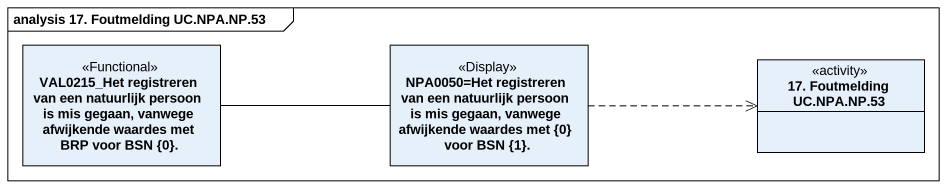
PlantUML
@startuml
mainframe analysis 17. Foutmelding UC.NPA.NP.53
hide circle
hide empty members
class "VAL0215_Het registreren van een natuurlijk persoon is mis gegaan, vanwege afwijkende waardes met BRP voor BSN {0}." as VAL0215_Het_registreren_van <<Functional>>
class "NPA0050=Het registreren van een natuurlijk persoon is mis gegaan, vanwege afwijkende waardes met {0} voor BSN {1}." as NPA0050_Het_registreren_van <<Display>>
class "17. Foutmelding UC.NPA.NP.53" as c17_Foutmelding_UC_NPA_NP_53 <<activity>>
VAL0215_Het_registreren_van -right- NPA0050_Het_registreren_van
NPA0050_Het_registreren_van .right.> c17_Foutmelding_UC_NPA_NP_53
@enduml
